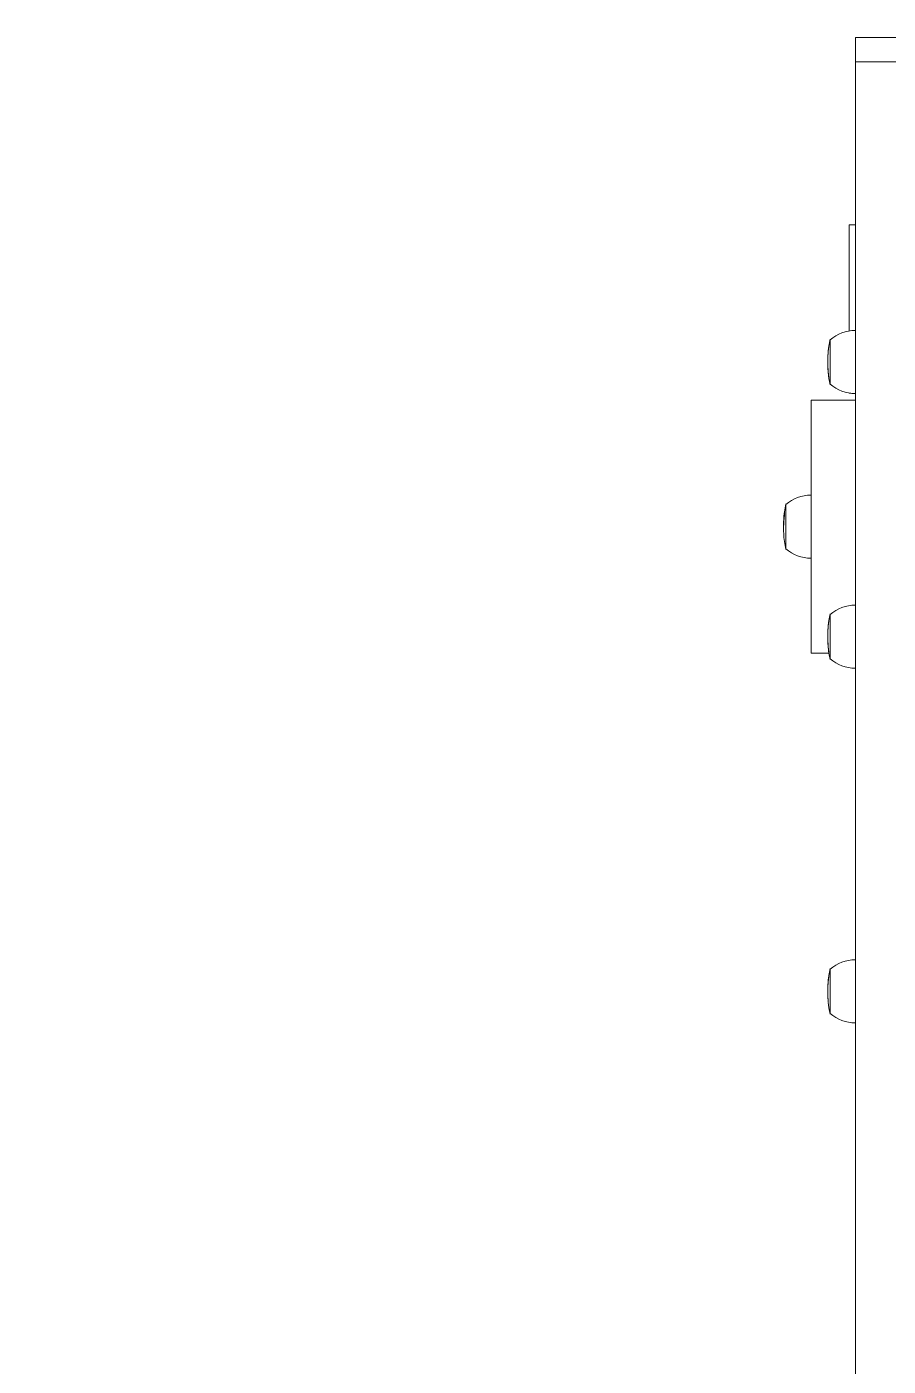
# Model space of a CAD drawing. Header units: millimetres. Extents: x -5586 to 6141, y -6299 to 6900.
# Drawn here: x -4444 to -4035, y 1436 to 2072 of the extents above; entities that cross this region are included whole.
import ezdxf

# ---------------------------------------------------------------- set-up
doc = ezdxf.new("R2010")
doc.units = ezdxf.units.MM
doc.layers.add('DIKOM_ЗОНА', color=80, linetype='Continuous')
doc.layers.add('DIKOM_ОБЪЕКТ', color=7, linetype='Continuous')

msp = doc.modelspace()

# ---------------------------------------------------------------- linework, layer by layer
at = {"layer": 'DIKOM_ЗОНА', "color": 3, "lineweight": 15}
msp.add_lwpolyline([(-1507.606, 5725.772, 0.3474869), (-3014.765, 4635.28, -0.3013296), (-4271.877, 3555.045, 0.3781967), (-5585.587, 2066.658), (-5585.587, -2578.283, 0.4142136), (-4085.587, -4078.283), (-2773.81, -4078.283, -0.2919928), (-1866.695, -4657.4, 0.2919928), (-959.58, -5236.518), (868.19, -5236.518, 0.2919928), (1775.305, -4657.4, -0.2919928), (2682.42, -4078.283), (3832.576, -4078.283, 0.4142136), (5332.576, -2578.283), (5332.576, 1562.912, 0.1282909), (5205.137, 2051.417, -0.1282909), (5103.186, 2442.221), (5103.186, 5900.261, 0.4142136), (4103.186, 6900.261), (2009.186, 6900.261, 0.2883188), (1288.124, 6446.773, -0.2883188), (567.062, 5993.284), (-630.734, 5993.284, 0.152928), (-1201.147, 5814.641, -0.163824)], format="xyb", close=True, dxfattribs=at)
at = {"layer": 'DIKOM_ОБЪЕКТ', "color": 7, "linetype": 'Continuous', "lineweight": 15}
for p, q in [((-4023.814, 2066.658), (-4050.814, 2066.658)), ((-4050.814, 2066.658), (-4050.814, 2055.122)), ((-4050.814, 2055.122), (-4023.814, 2055.122)), ((-4050.814, 2055.122), (-4050.814, 921.323)), ((-4053.814, 1927.461), (-4053.814, 1977.873)), ((-4053.814, 1977.873), (-4050.814, 1977.873)), ((-4063.472, 1919.879), (-4063.567, 1919.128)), ((-4063.395, 1920.365), (-4063.555, 1919.154)), ((-4063.398, 1920.263), (-4063.395, 1920.365)), ((-4062.814, 1923.529), (-4062.814, 1901.929)), ((-4063.867, 1914.193), (-4063.867, 1913.157)), ((-4063.867, 1913.076), (-4063.867, 1912.014)), ((-4063.866, 1914.024), (-4063.866, 1914.335)), ((-4063.83, 1915.517), (-4063.843, 1915.064)), ((-4063.768, 1916.786), (-4063.794, 1916.333)), ((-4063.771, 1916.661), (-4063.768, 1916.786)), ((-4063.867, 1912.014), (-4063.867, 1911.699)), ((-4063.867, 1911.666), (-4063.867, 1911.255)), ((-4063.822, 1909.35), (-4063.824, 1909.389)), ((-4063.799, 1908.897), (-4063.801, 1908.935)), ((-4063.717, 1907.883), (-4063.739, 1908.167)), ((-4063.739, 1908.167), (-4063.709, 1908.167)), ((-4063.737, 1908.27), (-4063.732, 1908.449)), ((-4063.732, 1908.449), (-4063.674, 1907.743)), ((-4063.711, 1907.954), (-4063.707, 1907.814)), ((-4063.71, 1907.94), (-4063.711, 1907.954)), ((-4063.711, 1907.954), (-4063.692, 1907.954)), ((-4063.649, 1907.212), (-4063.71, 1907.94)), ((-4063.71, 1907.94), (-4063.69, 1907.94)), ((-4063.674, 1907.743), (-4063.62, 1906.719)), ((-4063.58, 1906.367), (-4063.442, 1905.725)), ((-4063.437, 1905.513), (-4063.512, 1905.988)), ((-4063.442, 1905.725), (-4063.35, 1905.096)), ((-4063.435, 1905.503), (-4063.437, 1905.513)), ((-4063.437, 1905.513), (-4063.411, 1905.513)), ((-4063.429, 1905.351), (-4063.435, 1905.503)), ((-4063.435, 1905.503), (-4063.41, 1905.503)), ((-4063.358, 1904.815), (-4063.426, 1905.268)), ((-4063.426, 1905.268), (-4063.375, 1905.268)), ((-4063.35, 1905.096), (-4063.356, 1904.895)), ((-4050.814, 1894.595), (-4071.814, 1894.595)), ((-4071.814, 1774.595), (-4071.814, 1894.595)), ((-4053.814, 1897.873), (-4053.814, 1897.998)), ((-4052.973, 1897.873), (-4053.814, 1897.873)), ((-4083.814, 1845.396), (-4083.814, 1823.796)), ((-4084.848, 1837.324), (-4084.835, 1837.702)), ((-4084.8, 1838.382), (-4084.775, 1838.761)), ((-4084.768, 1836.817), (-4084.794, 1836.439)), ((-4084.775, 1838.761), (-4084.768, 1836.817)), ((-4084.737, 1838.036), (-4084.749, 1838.345)), ((-4084.575, 1840.503), (-4084.479, 1841.142)), ((-4084.57, 1840.693), (-4084.403, 1841.747)), ((-4084.546, 1840.693), (-4084.57, 1840.693)), ((-4084.472, 1839.653), (-4084.567, 1839.027)), ((-4084.519, 1839.027), (-4084.567, 1839.027)), ((-4084.395, 1839.804), (-4084.556, 1838.794)), ((-4084.479, 1841.142), (-4084.472, 1839.653)), ((-4084.472, 1839.653), (-4084.419, 1839.653)), ((-4084.403, 1841.747), (-4084.395, 1839.804)), ((-4084.867, 1834.04), (-4084.87, 1834.04)), ((-4084.867, 1836.07), (-4084.867, 1835.857)), ((-4084.867, 1835.845), (-4084.867, 1835.817)), ((-4084.867, 1835.297), (-4084.867, 1834.438)), ((-4084.867, 1833.951), (-4084.867, 1833.235)), ((-4084.867, 1833.235), (-4084.867, 1833.121)), ((-4084.83, 1835.759), (-4084.843, 1835.381)), ((-4084.842, 1831.723), (-4084.827, 1831.313)), ((-4062.814, 1793.209), (-4062.814, 1771.609)), ((-4063.768, 1786.611), (-4063.794, 1786.165)), ((-4063.77, 1786.4), (-4063.768, 1786.611)), ((-4063.472, 1789.613), (-4063.567, 1788.873)), ((-4063.395, 1790.137), (-4063.555, 1788.944)), ((-4063.396, 1790.057), (-4063.395, 1790.137)), ((-4063.867, 1783.843), (-4063.867, 1782.889)), ((-4063.867, 1782.889), (-4063.867, 1781.842)), ((-4063.867, 1781.842), (-4063.867, 1781.461)), ((-4063.867, 1781.461), (-4063.867, 1780.934)), ((-4063.866, 1783.736), (-4063.866, 1784.007)), ((-4063.83, 1785.361), (-4063.843, 1784.915)), ((-4071.814, 1774.595), (-4063.383, 1774.595)), ((-4063.704, 1777.289), (-4063.739, 1777.735)), ((-4063.738, 1777.882), (-4063.732, 1778.4)), ((-4063.732, 1778.4), (-4063.674, 1777.704)), ((-4063.711, 1777.854), (-4063.705, 1777.419)), ((-4063.71, 1777.84), (-4063.711, 1777.854)), ((-4063.711, 1777.854), (-4063.687, 1777.854)), ((-4063.71, 1777.84), (-4063.686, 1777.84)), ((-4063.674, 1777.704), (-4063.62, 1776.422)), ((-4063.594, 1776.166), (-4063.593, 1776.157)), ((-4063.557, 1775.866), (-4063.584, 1776.099)), ((-4063.58, 1776.08), (-4063.442, 1775.716)), ((-4063.437, 1775.444), (-4063.541, 1775.811)), ((-4063.442, 1775.716), (-4063.35, 1775.097)), ((-4063.435, 1775.435), (-4063.437, 1775.444)), ((-4063.437, 1775.444), (-4063.402, 1775.444)), ((-4063.426, 1774.879), (-4063.435, 1775.435)), ((-4063.435, 1775.435), (-4063.4, 1775.435)), ((-4063.358, 1774.432), (-4063.426, 1774.879)), ((-4063.35, 1775.097), (-4063.358, 1774.432)), ((-4063.472, 1620.986), (-4063.567, 1620.237)), ((-4063.395, 1621.396), (-4063.555, 1620.188)), ((-4063.479, 1621.263), (-4063.472, 1620.986)), ((-4063.413, 1621.263), (-4063.479, 1621.263)), ((-4063.472, 1620.986), (-4063.45, 1620.986)), ((-4063.468, 1621.263), (-4063.403, 1621.758)), ((-4063.401, 1621.67), (-4063.395, 1621.396)), ((-4062.814, 1624.92), (-4062.814, 1603.32)), ((-4063.867, 1615.591), (-4063.867, 1615.595)), ((-4063.867, 1615.591), (-4063.867, 1614.81)), ((-4063.867, 1614.798), (-4063.866, 1615.324)), ((-4063.867, 1614.19), (-4063.867, 1613.184)), ((-4063.86, 1616.341), (-4063.836, 1616.341)), ((-4063.86, 1616.279), (-4063.838, 1616.279)), ((-4063.848, 1616.468), (-4063.841, 1616.711)), ((-4063.848, 1616.468), (-4063.832, 1616.468)), ((-4063.83, 1616.559), (-4063.843, 1616.106)), ((-4063.801, 1617.734), (-4063.789, 1617.942)), ((-4063.801, 1617.734), (-4063.773, 1617.734)), ((-4063.768, 1617.824), (-4063.794, 1617.372)), ((-4063.772, 1618.059), (-4063.768, 1617.824)), ((-4063.549, 1620.237), (-4063.567, 1620.237)), ((-4063.867, 1612.976), (-4063.867, 1612.883)), ((-4063.867, 1612.883), (-4063.867, 1612.645)), ((-4063.853, 1610.718), (-4063.822, 1610.718)), ((-4063.735, 1609.651), (-4063.732, 1609.506)), ((-4063.732, 1609.506), (-4063.674, 1608.801)), ((-4063.711, 1609.108), (-4063.709, 1609.194)), ((-4063.71, 1609.094), (-4063.711, 1609.108)), ((-4063.711, 1609.108), (-4063.699, 1609.108)), ((-4063.71, 1609.094), (-4063.698, 1609.094)), ((-4063.674, 1608.801), (-4063.646, 1608.506)), ((-4063.508, 1607.307), (-4063.442, 1606.787)), ((-4063.437, 1606.681), (-4063.459, 1606.924)), ((-4063.442, 1606.787), (-4063.35, 1606.16)), ((-4063.435, 1606.671), (-4063.437, 1606.681)), ((-4063.437, 1606.681), (-4063.427, 1606.681)), ((-4063.435, 1606.671), (-4063.425, 1606.671)), ((-4063.35, 1606.16), (-4063.352, 1606.269))]:
    msp.add_line(p, q, dxfattribs=at)
at = {"layer": 'DIKOM_ОБЪЕКТ', "color": 7, "linetype": 'Continuous', "lineweight": 15, "flags": 128}
for points in [[(-4063.724, 1609.193), (-4063.721, 1609.158), (-4063.718, 1609.123), (-4063.715, 1609.088), (-4063.712, 1609.053), (-4063.709, 1609.017), (-4063.706, 1608.982), (-4063.703, 1608.947), (-4063.7, 1608.912)], [(-4063.473, 1606.921), (-4063.47, 1606.896), (-4063.466, 1606.871), (-4063.463, 1606.847), (-4063.459, 1606.822), (-4063.456, 1606.797), (-4063.452, 1606.773), (-4063.449, 1606.748), (-4063.445, 1606.723)]]:
    msp.add_lwpolyline(points, dxfattribs=at)
at = {"layer": 'DIKOM_ОБЪЕКТ', "color": 7, "linetype": 'Continuous', "lineweight": 15}
for centre, radius, start, end in [((-4050.654, 1909.053), 18.677, 90.490933, 130.621157), ((-4022.031, 1914.204), 41.836, 172.299877, 175.115853), ((-4022.031, 1914.204), 41.836, 167.120378, 171.666319), ((-4022.031, 1914.204), 41.836, 177.259573, 178.384115), ((-4022.031, 1914.204), 41.836, 175.752916, 176.632656), ((-4022.031, 1911.255), 41.836, 180, 182.553341), ((-4022.031, 1911.255), 41.836, 183.175825, 184.092814), ((-4022.031, 1911.255), 41.836, 184.719471, 185.549257), ((-4022.031, 1911.255), 41.836, 186.153291, 186.732054), ((-4022.031, 1911.255), 41.836, 187.237935, 188.117457), ((-4022.031, 1911.255), 41.836, 188.749407, 192.879622), ((-4050.654, 1916.406), 18.677, 229.378843, 269.509067), ((-4071.654, 1830.919), 18.677, 90.490933, 130.621157), ((-4043.031, 1836.07), 41.836, 167.120378, 177.566154), ((-4043.031, 1836.07), 41.836, 178.430666, 180), ((-4043.031, 1833.121), 41.836, 182.47412, 192.879622), ((-4071.654, 1838.272), 18.677, 229.378843, 269.509067), ((-4022.031, 1783.884), 41.836, 167.120378, 171.510552), ((-4050.654, 1778.732), 18.677, 90.490933, 130.621157), ((-4022.031, 1783.884), 41.836, 177.188139, 178.328747), ((-4022.031, 1783.884), 41.836, 175.418974, 176.5514), ((-4022.031, 1783.884), 41.836, 172.828119, 174.665332), ((-4022.031, 1783.884), 41.836, 172.153682, 172.828119), ((-4022.031, 1780.934), 41.836, 180, 182.491782), ((-4022.031, 1783.884), 41.836, 178.963141, 179.248341), ((-4022.031, 1780.934), 41.836, 183.120687, 184.184802), ((-4022.031, 1780.934), 41.836, 184.821311, 185.967234), ((-4022.031, 1780.934), 41.836, 187.038174, 188.270861), ((-4022.031, 1780.934), 41.836, 188.93152, 192.879622), ((-4050.654, 1786.086), 18.677, 229.378843, 269.509067), ((-4050.654, 1610.443), 18.677, 90.490933, 130.621157), ((-4022.031, 1615.595), 41.836, 172.280213, 174.924818), ((-4022.031, 1615.595), 41.836, 167.120378, 171.645362), ((-4022.031, 1615.595), 41.836, 179.296123, 180), ((-4022.031, 1615.595), 41.836, 177.249132, 178.376455), ((-4022.031, 1615.595), 41.836, 175.535649, 176.621653), ((-4022.031, 1612.645), 41.836, 180, 182.708192), ((-4022.031, 1612.645), 41.836, 183.246895, 184.105884), ((-4022.031, 1612.645), 41.836, 185.680402, 187.336113), ((-4022.031, 1612.645), 41.836, 188.772449, 192.879622), ((-4050.654, 1617.797), 18.677, 229.378843, 269.509067)]:
    msp.add_arc(centre, radius, start, end, dxfattribs=at)
for points, knots in [([(-4063.555, 1919.154), (-4063.582, 1918.916), (-4063.625, 1918.541), (-4063.677, 1918.056), (-4063.713, 1917.71), (-4063.743, 1917.416), (-4063.747, 1917.358), (-4063.75, 1917.326)], [0, 0, 0, 0, 0.255383, 0.4006465, 0.5458843, 0.7494656, 1, 1, 1, 1]), ([(-4063.567, 1919.128), (-4063.586, 1918.967), (-4063.615, 1918.71), (-4063.653, 1918.363), (-4063.681, 1918.101), (-4063.706, 1917.87), (-4063.712, 1917.803), (-4063.713, 1917.782), (-4063.713, 1917.78)], [0, 0, 0, 0, 0.2300704, 0.36738, 0.5056116, 0.6898145, 0.9569048, 1, 1, 1, 1]), ([(-4063.866, 1913.124), (-4063.866, 1913.133), (-4063.872, 1913.426), (-4063.869, 1913.719), (-4063.866, 1914.003)], [0, 0, 0, 0, 0.0287158, 1, 1, 1, 1]), ([(-4063.86, 1914.929), (-4063.862, 1914.83), (-4063.868, 1914.337), (-4063.867, 1913.786), (-4063.865, 1913.335), (-4063.864, 1913.278)], [0, 0, 0, 0, 0.1793897, 0.8969576, 1, 1, 1, 1]), ([(-4063.866, 1914.024), (-4063.866, 1913.964), (-4063.865, 1913.662), (-4063.866, 1913.275), (-4063.867, 1912.874), (-4063.865, 1912.714), (-4063.864, 1912.64)], [0, 0, 0, 0, 0.1307566, 0.6537783, 0.8397732, 1, 1, 1, 1]), ([(-4063.864, 1913.278), (-4063.865, 1913.145), (-4063.865, 1912.933), (-4063.865, 1912.72), (-4063.864, 1912.64)], [0, 0, 0, 0, 0.6239169, 1, 1, 1, 1]), ([(-4063.843, 1915.064), (-4063.847, 1915.049), (-4063.857, 1915.004), (-4063.859, 1914.959), (-4063.86, 1914.929)], [0, 0, 0, 0, 0.3438848, 1, 1, 1, 1]), ([(-4063.841, 1915.384), (-4063.843, 1915.418), (-4063.845, 1915.462), (-4063.833, 1915.507), (-4063.83, 1915.517)], [0, 0, 0, 0, 0.7638425, 1, 1, 1, 1]), ([(-4063.794, 1916.333), (-4063.802, 1916.311), (-4063.816, 1916.269), (-4063.811, 1916.226), (-4063.808, 1916.205)], [0, 0, 0, 0, 0.495537, 1, 1, 1, 1]), ([(-4063.866, 1912.024), (-4063.866, 1911.922), (-4063.865, 1911.721), (-4063.855, 1911.24), (-4063.847, 1910.89), (-4063.842, 1910.715)], [0, 0, 0, 0, 0.3401949, 0.6691462, 1, 1, 1, 1]), ([(-4063.864, 1911.778), (-4063.865, 1911.767), (-4063.867, 1911.749), (-4063.866, 1911.518), (-4063.861, 1911.219), (-4063.856, 1910.919), (-4063.851, 1910.732), (-4063.85, 1910.677)], [0, 0, 0, 0, 0.2749008, 0.4812915, 0.6872895, 0.9068929, 1, 1, 1, 1]), ([(-4063.85, 1910.677), (-4063.846, 1910.498), (-4063.838, 1910.188), (-4063.829, 1909.806), (-4063.823, 1909.53), (-4063.822, 1909.393), (-4063.822, 1909.362), (-4063.822, 1909.35)], [0, 0, 0, 0, 0.2539329, 0.4390989, 0.6240392, 0.8482758, 1, 1, 1, 1]), ([(-4063.842, 1910.715), (-4063.837, 1910.518), (-4063.827, 1910.122), (-4063.812, 1909.599), (-4063.802, 1909.207), (-4063.798, 1908.968), (-4063.799, 1908.92), (-4063.799, 1908.897)], [0, 0, 0, 0, 0.2120568, 0.4264622, 0.611745, 0.809666, 1, 1, 1, 1]), ([(-4063.803, 1908.968), (-4063.805, 1909.031), (-4063.809, 1909.116), (-4063.815, 1909.301), (-4063.816, 1909.348)], [0, 0, 0, 0, 0.7495542, 1, 1, 1, 1]), ([(-4084.866, 1835.841), (-4084.866, 1835.947), (-4084.866, 1836.214), (-4084.862, 1836.481), (-4084.86, 1836.643)], [0, 0, 0, 0, 0.3953149, 1, 1, 1, 1]), ([(-4084.86, 1836.643), (-4084.859, 1836.725), (-4084.858, 1836.952), (-4084.852, 1837.179), (-4084.848, 1837.324)], [0, 0, 0, 0, 0.363175, 1, 1, 1, 1]), ([(-4084.835, 1837.702), (-4084.838, 1837.587), (-4084.856, 1837.012), (-4084.853, 1836.364), (-4084.832, 1835.831), (-4084.83, 1835.759)], [0, 0, 0, 0, 0.1776939, 0.8883897, 1, 1, 1, 1]), ([(-4084.794, 1836.439), (-4084.801, 1836.585), (-4084.829, 1837.233), (-4084.813, 1837.88), (-4084.8, 1838.382)], [0, 0, 0, 0, 0.224988, 1, 1, 1, 1]), ([(-4084.749, 1838.345), (-4084.747, 1838.531), (-4084.744, 1838.811), (-4084.713, 1839.32), (-4084.683, 1839.708), (-4084.635, 1840.184), (-4084.596, 1840.491), (-4084.57, 1840.693)], [0, 0, 0, 0, 0.3215037, 0.483674, 0.6147739, 0.7455801, 1, 1, 1, 1]), ([(-4084.713, 1838.718), (-4084.712, 1838.848), (-4084.71, 1839.045), (-4084.691, 1839.405), (-4084.667, 1839.709), (-4084.633, 1840.063), (-4084.6, 1840.32), (-4084.579, 1840.472), (-4084.575, 1840.503)], [0, 0, 0, 0, 0.3061216, 0.4616649, 0.5884633, 0.7437365, 0.9477091, 1, 1, 1, 1]), ([(-4084.567, 1839.027), (-4084.586, 1838.891), (-4084.615, 1838.675), (-4084.653, 1838.464), (-4084.681, 1838.38), (-4084.705, 1838.42), (-4084.712, 1838.583), (-4084.713, 1838.701), (-4084.713, 1838.718)], [0, 0, 0, 0, 0.2301013, 0.3673601, 0.505622, 0.6898451, 0.9569309, 1, 1, 1, 1]), ([(-4084.556, 1838.794), (-4084.583, 1838.593), (-4084.626, 1838.278), (-4084.676, 1838.024), (-4084.702, 1837.944), (-4084.71, 1837.968), (-4084.711, 1837.972)], [0, 0, 0, 0, 0.4466768, 0.7007506, 0.9546566, 1, 1, 1, 1]), ([(-4084.866, 1833.205), (-4084.866, 1833.199), (-4084.869, 1833.102), (-4084.865, 1832.834), (-4084.862, 1832.456), (-4084.856, 1832.153), (-4084.851, 1831.994), (-4084.85, 1831.946)], [0, 0, 0, 0, 0.0188275, 0.2981002, 0.5767998, 0.8740198, 1, 1, 1, 1]), ([(-4084.861, 1836.31), (-4084.862, 1836.166), (-4084.868, 1835.442), (-4084.867, 1834.636), (-4084.865, 1833.974), (-4084.864, 1833.89)], [0, 0, 0, 0, 0.1793574, 0.8969986, 1, 1, 1, 1]), ([(-4084.866, 1835.783), (-4084.866, 1835.786), (-4084.867, 1835.801), (-4084.866, 1835.82), (-4084.866, 1835.837), (-4084.866, 1835.841)], [0, 0, 0, 0, 0.1528033, 0.7640175, 1, 1, 1, 1]), ([(-4084.866, 1835.387), (-4084.866, 1835.299), (-4084.865, 1834.856), (-4084.867, 1834.289), (-4084.867, 1833.701), (-4084.865, 1833.467), (-4084.865, 1833.358)], [0, 0, 0, 0, 0.1307853, 0.6538116, 0.839772, 1, 1, 1, 1]), ([(-4084.866, 1835.387), (-4084.866, 1835.425), (-4084.866, 1835.557), (-4084.866, 1835.69), (-4084.866, 1835.783)], [0, 0, 0, 0, 0.2890739, 1, 1, 1, 1]), ([(-4084.866, 1833.249), (-4084.866, 1833.075), (-4084.865, 1832.732), (-4084.855, 1832.184), (-4084.847, 1831.877), (-4084.842, 1831.723)], [0, 0, 0, 0, 0.3390687, 0.6686699, 1, 1, 1, 1]), ([(-4084.864, 1833.89), (-4084.865, 1833.78), (-4084.865, 1833.602), (-4084.865, 1833.425), (-4084.865, 1833.358)], [0, 0, 0, 0, 0.6239216, 1, 1, 1, 1]), ([(-4084.843, 1835.381), (-4084.847, 1835.487), (-4084.857, 1835.797), (-4084.859, 1836.107), (-4084.861, 1836.31)], [0, 0, 0, 0, 0.343944, 1, 1, 1, 1]), ([(-4084.85, 1831.946), (-4084.845, 1831.796), (-4084.84, 1831.631), (-4084.837, 1831.562), (-4084.836, 1831.555)], [0, 0, 0, 0, 0.9069462, 1, 1, 1, 1]), ([(-4063.794, 1786.165), (-4063.802, 1786.115), (-4063.814, 1786.039), (-4063.811, 1785.963), (-4063.81, 1785.937)], [0, 0, 0, 0, 0.6564048, 1, 1, 1, 1]), ([(-4063.555, 1788.944), (-4063.582, 1788.709), (-4063.625, 1788.34), (-4063.676, 1787.84), (-4063.712, 1787.477), (-4063.725, 1787.315), (-4063.732, 1787.227)], [0, 0, 0, 0, 0.3561433, 0.5587374, 0.7611957, 1, 1, 1, 1]), ([(-4063.567, 1788.873), (-4063.586, 1788.715), (-4063.615, 1788.462), (-4063.653, 1788.105), (-4063.681, 1787.827), (-4063.699, 1787.628), (-4063.702, 1787.573), (-4063.703, 1787.557)], [0, 0, 0, 0, 0.3006135, 0.4799502, 0.6605671, 0.9013089, 1, 1, 1, 1]), ([(-4063.863, 1784.433), (-4063.863, 1784.401), (-4063.869, 1784.025), (-4063.867, 1783.6), (-4063.865, 1783.205), (-4063.864, 1783.156)], [0, 0, 0, 0, 0.0736929, 0.8836982, 1, 1, 1, 1]), ([(-4063.866, 1783.736), (-4063.866, 1783.683), (-4063.865, 1783.42), (-4063.866, 1783.082), (-4063.867, 1782.731), (-4063.865, 1782.592), (-4063.864, 1782.528)], [0, 0, 0, 0, 0.1307504, 0.6537853, 0.839734, 1, 1, 1, 1]), ([(-4063.865, 1781.51), (-4063.866, 1781.514), (-4063.867, 1781.523), (-4063.866, 1781.347), (-4063.861, 1781.078), (-4063.856, 1780.791), (-4063.851, 1780.608), (-4063.85, 1780.553)], [0, 0, 0, 0, 0.2181759, 0.4406413, 0.6628173, 0.8995795, 1, 1, 1, 1]), ([(-4063.866, 1784.007), (-4063.866, 1784.069), (-4063.865, 1784.148), (-4063.865, 1784.226), (-4063.864, 1784.242)], [0, 0, 0, 0, 0.8004005, 1, 1, 1, 1]), ([(-4063.866, 1781.844), (-4063.866, 1781.761), (-4063.865, 1781.595), (-4063.855, 1781.149), (-4063.847, 1780.807), (-4063.842, 1780.636)], [0, 0, 0, 0, 0.3369568, 0.6675917, 1, 1, 1, 1]), ([(-4063.864, 1783.156), (-4063.865, 1783.025), (-4063.865, 1782.816), (-4063.865, 1782.606), (-4063.864, 1782.528)], [0, 0, 0, 0, 0.6238949, 1, 1, 1, 1]), ([(-4063.843, 1784.915), (-4063.847, 1784.879), (-4063.856, 1784.787), (-4063.858, 1784.696), (-4063.859, 1784.641)], [0, 0, 0, 0, 0.3988008, 1, 1, 1, 1]), ([(-4063.85, 1780.553), (-4063.846, 1780.375), (-4063.838, 1780.067), (-4063.829, 1779.662), (-4063.823, 1779.353), (-4063.822, 1779.175), (-4063.822, 1779.116), (-4063.822, 1779.093)], [0, 0, 0, 0, 0.2539226, 0.4391323, 0.6240086, 0.8482946, 1, 1, 1, 1]), ([(-4063.843, 1784.914), (-4063.846, 1785.038), (-4063.85, 1785.188), (-4063.833, 1785.337), (-4063.83, 1785.361)], [0, 0, 0, 0, 0.834225, 1, 1, 1, 1]), ([(-4063.842, 1780.636), (-4063.837, 1780.44), (-4063.827, 1780.047), (-4063.812, 1779.5), (-4063.802, 1779.066), (-4063.798, 1778.776), (-4063.799, 1778.689), (-4063.799, 1778.646)], [0, 0, 0, 0, 0.2120669, 0.4264755, 0.6117448, 0.8097211, 1, 1, 1, 1]), ([(-4063.822, 1779.093), (-4063.823, 1779.052), (-4063.823, 1779.006), (-4063.826, 1779.104), (-4063.827, 1779.114)], [0, 0, 0, 0, 0.9020251, 1, 1, 1, 1]), ([(-4063.799, 1778.646), (-4063.799, 1778.619), (-4063.8, 1778.572), (-4063.81, 1778.762), (-4063.817, 1778.972), (-4063.82, 1779.055)], [0, 0, 0, 0, 0.4604343, 0.785869, 1, 1, 1, 1]), ([(-4063.62, 1776.422), (-4063.617, 1776.397), (-4063.613, 1776.346), (-4063.604, 1776.259), (-4063.598, 1776.201), (-4063.594, 1776.166)], [0, 0, 0, 0, 0.2835552, 0.5669848, 1, 1, 1, 1]), ([(-4063.593, 1776.157), (-4063.591, 1776.145), (-4063.589, 1776.127), (-4063.584, 1776.1), (-4063.582, 1776.086), (-4063.58, 1776.08)], [0, 0, 0, 0, 0.5000808, 0.750062, 1, 1, 1, 1]), ([(-4063.86, 1616.279), (-4063.862, 1616.163), (-4063.868, 1615.578), (-4063.867, 1614.926), (-4063.865, 1614.391), (-4063.864, 1614.324)], [0, 0, 0, 0, 0.1794127, 0.896974, 1, 1, 1, 1]), ([(-4063.866, 1615.327), (-4063.866, 1615.255), (-4063.865, 1614.898), (-4063.866, 1614.439), (-4063.867, 1613.964), (-4063.865, 1613.775), (-4063.864, 1613.688)], [0, 0, 0, 0, 0.1307562, 0.653769, 0.8397772, 1, 1, 1, 1]), ([(-4063.866, 1615.694), (-4063.866, 1615.779), (-4063.865, 1615.995), (-4063.862, 1616.211), (-4063.86, 1616.341)], [0, 0, 0, 0, 0.3954436, 1, 1, 1, 1]), ([(-4063.866, 1615.327), (-4063.866, 1615.365), (-4063.866, 1615.488), (-4063.866, 1615.61), (-4063.866, 1615.694)], [0, 0, 0, 0, 0.3136529, 1, 1, 1, 1]), ([(-4063.864, 1614.324), (-4063.865, 1614.192), (-4063.865, 1613.98), (-4063.865, 1613.767), (-4063.864, 1613.688)], [0, 0, 0, 0, 0.6238906, 1, 1, 1, 1]), ([(-4063.86, 1616.341), (-4063.859, 1616.357), (-4063.857, 1616.399), (-4063.851, 1616.441), (-4063.848, 1616.468)], [0, 0, 0, 0, 0.3631171, 1, 1, 1, 1]), ([(-4063.843, 1616.106), (-4063.847, 1616.126), (-4063.857, 1616.184), (-4063.859, 1616.242), (-4063.86, 1616.279)], [0, 0, 0, 0, 0.3439119, 1, 1, 1, 1]), ([(-4063.842, 1616.78), (-4063.845, 1616.72), (-4063.849, 1616.646), (-4063.833, 1616.572), (-4063.83, 1616.559)], [0, 0, 0, 0, 0.8177073, 1, 1, 1, 1]), ([(-4063.794, 1617.372), (-4063.801, 1617.399), (-4063.829, 1617.52), (-4063.813, 1617.641), (-4063.801, 1617.734)], [0, 0, 0, 0, 0.2249627, 1, 1, 1, 1]), ([(-4063.555, 1620.188), (-4063.582, 1619.95), (-4063.625, 1619.576), (-4063.677, 1619.133), (-4063.713, 1618.849), (-4063.743, 1618.651), (-4063.747, 1618.67), (-4063.75, 1618.681)], [0, 0, 0, 0, 0.2554163, 0.4006814, 0.5458961, 0.749505, 1, 1, 1, 1]), ([(-4063.75, 1618.681), (-4063.748, 1618.73), (-4063.746, 1618.8), (-4063.721, 1619.057), (-4063.714, 1619.133)], [0, 0, 0, 0, 0.7049141, 1, 1, 1, 1]), ([(-4063.713, 1619.133), (-4063.713, 1619.153), (-4063.713, 1619.174), (-4063.703, 1619.292), (-4063.702, 1619.297)], [0, 0, 0, 0, 0.9530847, 1, 1, 1, 1]), ([(-4063.567, 1620.237), (-4063.586, 1620.076), (-4063.615, 1619.819), (-4063.653, 1619.495), (-4063.681, 1619.277), (-4063.701, 1619.138), (-4063.705, 1619.139), (-4063.706, 1619.14)], [0, 0, 0, 0, 0.2792674, 0.4459746, 0.6137794, 0.8374336, 1, 1, 1, 1]), ([(-4063.865, 1613.04), (-4063.866, 1613.011), (-4063.867, 1612.95), (-4063.866, 1612.689), (-4063.861, 1612.353), (-4063.856, 1612.038), (-4063.851, 1611.851), (-4063.85, 1611.795)], [0, 0, 0, 0, 0.199972, 0.427704, 0.655004, 0.8973274, 1, 1, 1, 1]), ([(-4063.866, 1613.201), (-4063.866, 1613.07), (-4063.865, 1612.815), (-4063.855, 1612.289), (-4063.847, 1611.935), (-4063.842, 1611.758)], [0, 0, 0, 0, 0.3441755, 0.6711581, 1, 1, 1, 1]), ([(-4063.85, 1611.795), (-4063.846, 1611.62), (-4063.838, 1611.317), (-4063.829, 1610.983), (-4063.823, 1610.77), (-4063.822, 1610.703), (-4063.822, 1610.72), (-4063.822, 1610.727)], [0, 0, 0, 0, 0.2539401, 0.4391029, 0.6240328, 0.8482621, 1, 1, 1, 1]), ([(-4063.842, 1611.758), (-4063.837, 1611.564), (-4063.827, 1611.175), (-4063.812, 1610.708), (-4063.802, 1610.394), (-4063.798, 1610.248), (-4063.799, 1610.266), (-4063.799, 1610.275)], [0, 0, 0, 0, 0.2120236, 0.4264238, 0.6117385, 0.8096811, 1, 1, 1, 1])]:
    msp.add_open_spline(points, degree=3, knots=knots, dxfattribs=at)

doc.saveas('drawing.dxf')
